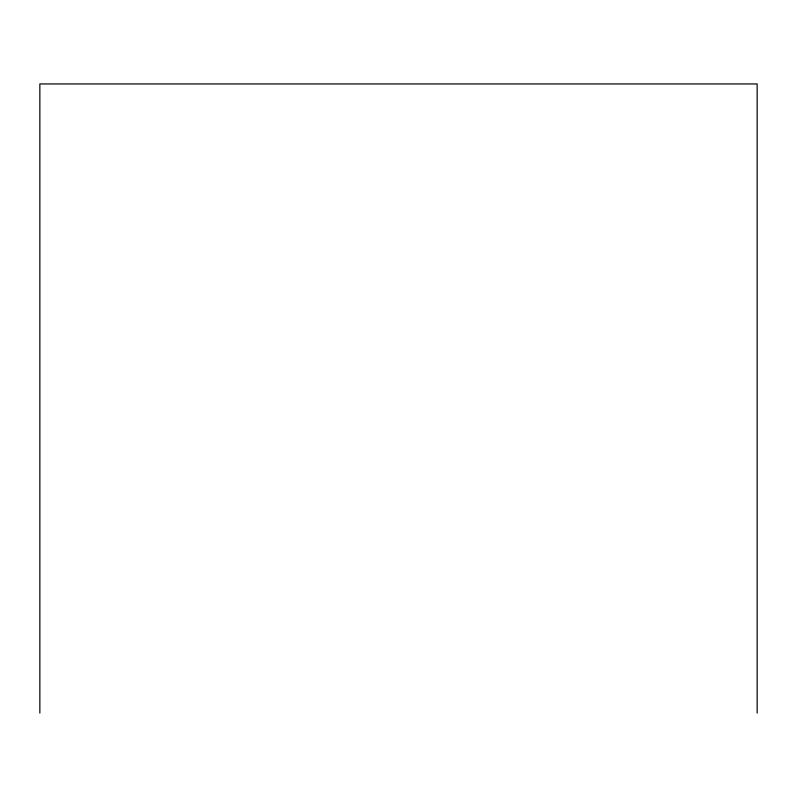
<?xml version="1.0" encoding="UTF-8"?>
<svg xmlns="http://www.w3.org/2000/svg" width="797" height="797" viewBox="0 0 797 797"><rect width="100%" height="100%" fill="white"/><g stroke="black" fill="none" stroke-linecap="round" stroke-linejoin="round"><path stroke-width="1.2" d="M757.15 713.056L757.15 83.944L39.85 83.944L39.85 713.056"/></g></svg>
